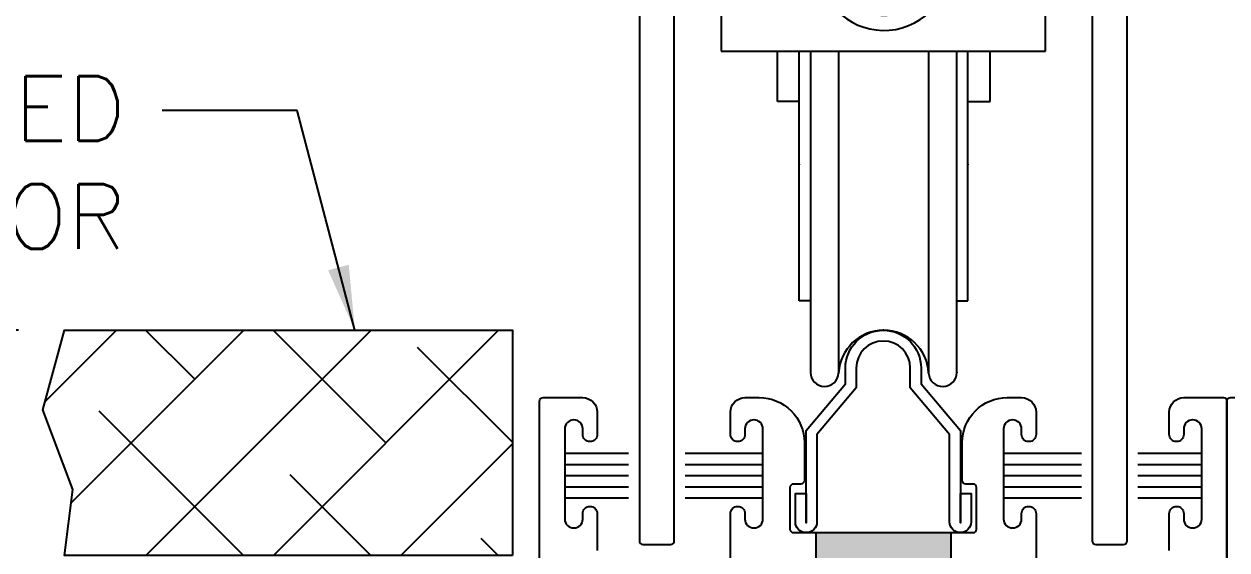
# Model space of a CAD drawing. Extents: x 0 to 79.8, y 0 to 38.2.
# Drawn here: x 19.699 to 23.038, y 29.932 to 31.392 of the extents above; entities that cross this region are included whole.
import ezdxf
from ezdxf.enums import TextEntityAlignment as Align

# ---------------------------------------------------------------- set-up
doc = ezdxf.new("R2010")
doc.units = 0
doc.header["$MEASUREMENT"] = 0
doc.layers.get('0').update_dxf_attribs({"linetype": 'CONTINUOUS'})
doc.layers.get('DEFPOINTS').update_dxf_attribs({"color": 1, "linetype": 'CONTINUOUS'})
for name, color, linetype in [('DIM', 4, 'CONTINUOUS'), ('FRAME', 1, 'CONTINUOUS'), ('HARDWARE', 7, 'CONTINUOUS'), ('MISC', 7, 'CONTINUOUS'), ('SEAL', 7, 'CONTINUOUS'), ('TEXT', 7, 'CONTINUOUS'), ('TITLE-BLOCK', 7, 'CONTINUOUS'), ('VENT', 5, 'CONTINUOUS'), ('WALL-CONDITION', 7, 'CONTINUOUS'), ('WEEPING', 7, 'CONTINUOUS')]:
    doc.layers.add(name, color=color, linetype=linetype)
doc.styles.add('ROMANS', font='romans')
doc.styles.get("Standard").update_dxf_attribs({"font": 'simplex.shx'})
doc.dimstyles.new('QUARTER HORIZONTAL', dxfattribs={"dimscale": 4, "dimtxt": 0.06, "dimasz": 0.05, "dimexe": 0.06, "dimexo": 0.032, "dimgap": 0.021, "dimtad": 0, "dimtih": 1, "dimtoh": 1, "dimdec": 4, "dimzin": 4, "dimdsep": 46, "dimlunit": 5, "dimtxsty": 'Standard', "dimcen": 0.09, "dimadec": 0, "dimazin": 1, "dimtfac": 1, "dimtdec": 4, "dimtofl": 0, "dimtmove": 0, "dimatfit": 3, "dimfxl": 0, "dimtolj": 1, "dimtzin": 0, "dimarcsym": 0})
doc.dimstyles.get("Standard").update_dxf_attribs({"dimtxt": 0.18, "dimasz": 0.18, "dimexe": 0.18, "dimexo": 0.0625, "dimgap": 0.09, "dimtad": 0, "dimtih": 1, "dimtoh": 1, "dimdec": 4, "dimzin": 0, "dimdsep": 46, "dimtxsty": 'Standard', "dimcen": 0.09, "dimadec": 0, "dimazin": 0, "dimtfac": 1, "dimtdec": 4, "dimtofl": 0, "dimtmove": 0, "dimatfit": 3, "dimfxl": 0, "dimtolj": 1, "dimtzin": 0, "dimarcsym": 0})

# ---------------------------------------------------------------- blocks, each defined once
blk = doc.blocks.new('FW1020 STD SILL')
blk.add_lwpolyline([(0.075, 0.457, 1), (-0.075, 0.457), (-0.075, 0.4023), (-0.184, 0.2724), (-0.184, 0.03, -1), (-0.244, 0.03), (-0.244, 0.109), (-0.2141, 0.109), (-0.214, 0.027), (-0.214, 0.2833), (-0.105, 0.4132), (-0.105, 0.457, -1), (0.105, 0.457), (0.105, 0.4132), (0.214, 0.2833), (0.214, 0.027), (0.2141, 0.109), (0.244, 0.109), (0.244, 0.03, -1), (0.184, 0.03), (0.184, 0.2724), (0.075, 0.4023)], format="xyb", close=True)
blk = doc.blocks.new('3027 MAMMOTH B-RAIL')
at = {"color": 0}
for points in [[(0.58, -2.649), (0.58, -4.116, 0.414214), (0.59, -4.126), (0.667, -4.126, 0.414214), (0.677, -4.116), (0.677, 0.993, 0.414214)], [(-0.677, 0.993), (-0.677, -4.116, 0.414214), (-0.667, -4.126), (-0.59, -4.126, 0.414214), (-0.58, -4.116), (-0.58, -2.649, -0.414214)]]:
    blk.add_lwpolyline(points, format="xyb", dxfattribs=at)
blk = doc.blocks.new('Roller Assy 3p0 Dia - Side(EX)')
at = {"color": 7}
for p, q in [((-0.45, 0), (-0.45, -2.6)), ((0.45, 0), (-0.45, 0)), ((0.45, -2.6), (0.45, 0)), ((-0.03, -1.263), (-0.03, -1.34)), ((0.03, -1.34), (0.03, -1.263)), ((-0.06, -1.37), (-0.137, -1.37)), ((0.137, -1.37), (0.06, -1.37)), ((-0.137, -1.43), (-0.06, -1.43)), ((0.06, -1.43), (0.137, -1.43)), ((-0.03, -1.46), (-0.03, -1.537)), ((0.03, -1.537), (0.03, -1.46)), ((-0.45, -2.6), (0.45, -2.6)), ((-0.2932, -2.7403), (-0.2932, -2.6)), ((0.297, -2.7403), (0.297, -2.6)), ((-0.2312, -2.7403), (-0.2932, -2.7403)), ((0.235, -2.7403), (0.297, -2.7403))]:
    blk.add_line(p, q, dxfattribs=at)
at = {"linetype": 'Continuous'}
for p, q in [((0.001, -0.54), (0.001, -0.46)), ((-0.039, -0.5), (0.041, -0.5)), ((0.0019, -2.4), (0.0019, -2.32)), ((-0.0381, -2.36), (0.0419, -2.36))]:
    blk.add_line(p, q, dxfattribs=at)
for p, q in [((-0.233, -3.2938), (-0.233, -2.6)), ((-0.202, -2.6), (-0.202, -3.4919)), ((-0.1239, -2.6), (-0.1239, -3.4938)), ((0.1258, -2.6), (0.1258, -3.4938)), ((0.204, -3.4919), (0.204, -2.6)), ((0.235, -3.2938), (0.235, -2.6)), ((-0.202, -3.2938), (-0.233, -3.2938)), ((0.204, -3.2938), (0.235, -3.2938))]:
    blk.add_line(p, q)
at = {"color": 7}
for centre, radius, start, end in [((0.001, -0.5), 0.1825, 106.169, 106.1378), ((0.001, -0.5), 0.105, 131.0231, 130.9828), ((0, -1.4), 0.235, 117.4668, 117.4309), ((0, -1.4), 0.1403, 77.6505, 102.3495), ((-0.06, -1.34), 0.03, 270, 0), ((0.06, -1.34), 0.03, 180, 270), ((0, -1.4), 0.1403, 167.6505, 192.3495), ((0, -1.4), 0.1403, 347.6505, 12.3495), ((-0.06, -1.46), 0.03, 0, 90), ((0.06, -1.46), 0.03, 90, 180), ((0, -1.4), 0.1403, 257.6505, 282.3495), ((0.0019, -2.36), 0.1825, 106.169, 106.1378), ((0.0019, -2.36), 0.105, 131.0231, 130.9828)]:
    blk.add_arc(centre, radius, start, end, dxfattribs=at)
at = {"color": 7, "linetype": 'Continuous'}
for centre, start, end in [((0.001, -0.5), 60, 120), ((0.001, -0.5), 150, 210), ((0.001, -0.5), 330, 30), ((0.001, -0.5), 240, 300), ((0.0019, -2.36), 60, 120), ((0.0019, -2.36), 150, 210), ((0.0019, -2.36), 330, 30), ((0.0019, -2.36), 240, 300)]:
    blk.add_arc(centre, 0.1403, start, end, dxfattribs=at)
for centre, radius, start, end in [((0.001, -3.5), 0.125, 2.8293, 177.1707), ((-0.1629, -3.4919), 0.0391, 180, 357.1707), ((0.1649, -3.4919), 0.0391, 182.8293, 0)]:
    blk.add_arc(centre, radius, start, end)
at = {"color": 7, "linetype": 'ByBlock'}
for p in [(-0.45, 0), (0.45, 0), (0.001, -0.38), (0.0019, -2.24)]:
    blk.add_point(p, dxfattribs=at)
at = {"color": 0, "linetype": 'ByBlock'}
for p in [(-0.45, 0), (-0.45, 0), (0.45, 0), (0.45, 0), (-0.233, -2.9152), (0.235, -2.9152), (0.001, -3.375), (-0.1239, -3.4938), (0.204, -3.4919)]:
    blk.add_point(p, dxfattribs=at)
blk.add_text('3.0 DIA', height=0.125).set_placement((0.0172, -1.9487), align=Align.CENTER)
blk = doc.blocks.new('*U110')
at = {"layer": 'WEEPING'}
blk.add_hatch(color=7, dxfattribs=at).paths.add_polyline_path([(0.7665, -0.365), (0.7665, -0.44), (0.7715, -0.44, -0.499657), (0.8013, -0.4796, 0.259642), (0.8359, -0.6304, 1), (0.8916, -0.5802, -2.247229), (1.0164, -0.5802, 1), (1.0721, -0.6304, 0.259642), (1.1067, -0.4796, -0.499657), (1.1365, -0.44), (1.1415, -0.44), (1.1415, -0.365)])
at = {"layer": 'FRAME'}
for points in [[(0.0218, -0.5024, -0.528549), (0, -0.4875), (0, -0.398), (0, 0, -0.414214), (0.01, 0.01), (0.12, 0.01, -0.414214), (0.16, -0.03), (0.16, -0.0925, -0.414214), (0.1405, -0.112), (0.1395, -0.112, -0.414214), (0.12, -0.0925), (0.12, -0.0765, 0.414214), (0.0955, -0.052), (0.0945, -0.052, 0.414214), (0.07, -0.0765), (0.07, -0.3275, 0.414214), (0.0945, -0.352), (0.0955, -0.352, 0.414214), (0.12, -0.3275), (0.12, -0.3115, -0.414214), (0.1395, -0.292), (0.14, -0.292, -0.414214), (0.16, -0.312), (0.16, -0.4148, -0.250492)], [(0.53, -0.55), (0.53, -0.366), (0.53, -0.312, -0.414214), (0.55, -0.292), (0.5505, -0.292, -0.414214), (0.57, -0.3115), (0.57, -0.3275, 0.414214), (0.5945, -0.352), (0.5955, -0.352, 0.414214), (0.62, -0.3275), (0.62, -0.0765, 0.414214), (0.5955, -0.052), (0.5945, -0.052, 0.414214), (0.57, -0.0765), (0.57, -0.0925, -0.414214), (0.5505, -0.112), (0.5495, -0.112, -0.414214), (0.53, -0.0925), (0.53, -0.03, -0.414214), (0.57, 0.01), (0.5928, 0.01), (0.61, 0.01, -0.414214), (0.735, -0.115), (0.735, -0.22, -0.414214), (0.725, -0.23), (0.705, -0.23, 0.414214), (0.695, -0.24), (0.695, -0.355, 0.414214), (0.705, -0.365), (1.203, -0.365, 0.414214), (1.213, -0.355), (1.213, -0.24, 0.414214), (1.203, -0.23), (1.183, -0.23, -0.414214), (1.173, -0.22), (1.173, -0.115, -0.414214), (1.298, 0.01), (1.3052, 0.01), (1.338, 0.01, -0.414214), (1.378, -0.03), (1.378, -0.0925, -0.414214), (1.3585, -0.112), (1.3575, -0.112, -0.414214), (1.338, -0.0925), (1.338, -0.0765, 0.414214), (1.3135, -0.052), (1.3125, -0.052, 0.414214), (1.288, -0.0765), (1.288, -0.3275, 0.414214), (1.3125, -0.352), (1.3135, -0.352, 0.414214), (1.338, -0.3275), (1.338, -0.3115, -0.414214), (1.3575, -0.292), (1.358, -0.292, -0.414214), (1.378, -0.312), (1.378, -0.366), (1.378, -0.553, 0.414214)], [(1.748, -0.4148), (1.748, -0.312, -0.414214), (1.768, -0.292), (1.7685, -0.292, -0.414214), (1.788, -0.3115), (1.788, -0.3275, 0.414214), (1.8125, -0.352), (1.8135, -0.352, 0.414214), (1.838, -0.3275), (1.838, -0.0765, 0.414214), (1.8135, -0.052), (1.8125, -0.052, 0.414214), (1.788, -0.0765), (1.788, -0.0925, -0.414214), (1.7685, -0.112), (1.7675, -0.112, -0.414214), (1.748, -0.0925), (1.748, -0.03, -0.414214), (1.788, 0.01), (1.898, 0.01, -0.414214), (1.908, 0), (1.908, -0.398), (1.908, -0.4875, -0.528549)]]:
    blk.add_lwpolyline(points, format="xyb", dxfattribs=at)
at = {"layer": 'SEAL'}
for p, q in [((0.247, -0.1455), (0.07, -0.1455)), ((0.62, -0.1455), (0.404, -0.1455)), ((1.504, -0.1455), (1.288, -0.1455)), ((1.838, -0.1455), (1.661, -0.1455)), ((0.247, -0.1765), (0.07, -0.1765)), ((0.62, -0.1765), (0.404, -0.1765)), ((1.504, -0.1765), (1.288, -0.1765)), ((1.838, -0.1765), (1.661, -0.1765)), ((0.247, -0.2075), (0.07, -0.2075)), ((0.62, -0.2075), (0.404, -0.2075)), ((1.504, -0.2075), (1.288, -0.2075)), ((1.838, -0.2075), (1.661, -0.2075)), ((0.247, -0.2385), (0.07, -0.2385)), ((0.62, -0.2385), (0.404, -0.2385)), ((1.504, -0.2385), (1.288, -0.2385)), ((1.838, -0.2385), (1.661, -0.2385)), ((0.247, -0.2695), (0.07, -0.2695)), ((0.62, -0.2695), (0.404, -0.2695)), ((1.504, -0.2695), (1.288, -0.2695)), ((1.838, -0.2695), (1.661, -0.2695))]:
    blk.add_line(p, q, dxfattribs=at)
at = {"layer": 'WEEPING', "color": 7}
for p, q in [((0.7665, -0.365), (0.7665, -0.44)), ((1.1415, -0.365), (1.1415, -0.44))]:
    blk.add_line(p, q, dxfattribs=at)
at = {"layer": 'HARDWARE'}
blk.add_blockref('Roller Assy 3p0 Dia - Side(EX)', (0.954, 3.572), dxfattribs=at)
at = {"layer": 'MISC', "color": 7}
blk.add_blockref('FW1020 STD SILL', (0.954, -0.365), dxfattribs=at)
at = {"layer": 'VENT'}
blk.add_blockref('3027 MAMMOTH B-RAIL', (0.954, 3.728), dxfattribs=at)
blk = doc.blocks.new('*D263')
at = {"layer": 'DEFPOINTS', "color": 0}
for p in [(19.8121, 30.542), (18.5471, 28.4845), (20.4649, 28.4845)]:
    blk.add_point(p, dxfattribs=at)
at = {"layer": 'TITLE-BLOCK', "color": 0, "lineweight": -2}
for p, q in [((19.6841, 30.542), (18.3071, 30.542)), ((18.5471, 30.342), (18.5471, 30.0373)), ((18.5471, 28.6845), (18.5471, 28.9893)), ((20.3369, 28.4845), (18.3071, 28.4845))]:
    blk.add_line(p, q, dxfattribs=at)
at = {"layer": 'TITLE-BLOCK', "color": 0}
for points in [[(18.5138, 30.342), (18.5805, 30.342), (18.5471, 30.542)], [(18.5138, 28.6845), (18.5805, 28.6845), (18.5471, 28.4845)]]:
    blk.add_solid(points, dxfattribs=at)
at = {"layer": 'TITLE-BLOCK', "color": 0, "insert": (18.5471, 29.5133), "char_height": 0.24, "attachment_point": 5}
blk.add_mtext('\\A1;2{\\H1x;\\S1/16;}"\\PMIN. R.O.', dxfattribs=at)
blk = doc.blocks.new('*D264')
at = {"layer": 'DEFPOINTS', "color": 0}
for p in [(18.5471, 35.097), (21.4384, 35.097), (19.8121, 30.542)]:
    blk.add_point(p, dxfattribs=at)
at = {"layer": 'TITLE-BLOCK', "color": 0, "lineweight": -2}
for p, q in [((21.3104, 35.097), (18.3071, 35.097)), ((18.5471, 34.897), (18.5471, 33.1835)), ((18.5471, 30.742), (18.5471, 32.4555)), ((19.6841, 30.542), (18.3071, 30.542))]:
    blk.add_line(p, q, dxfattribs=at)
at = {"layer": 'TITLE-BLOCK', "color": 0}
for points in [[(18.5138, 34.897), (18.5805, 34.897), (18.5471, 35.097)], [(18.5138, 30.742), (18.5805, 30.742), (18.5471, 30.542)]]:
    blk.add_solid(points, dxfattribs=at)
at = {"layer": 'TITLE-BLOCK', "color": 0, "insert": (18.5471, 32.8195), "char_height": 0.24, "attachment_point": 5}
blk.add_mtext('\\A1;4{\\H1x;\\S9/16;}"', dxfattribs=at)

msp = doc.modelspace()

# ---------------------------------------------------------------- hatches: boundary and pattern name
at = {"layer": 'WALL-CONDITION'}
h = msp.add_hatch(dxfattribs=at)
h.set_pattern_fill('ANSI38', color=256, scale=2)
h.set_pattern_definition([(45, (-134.68352, 1e-14), (-0.1767767, 0.1767767), []), (135, (-134.68352, 1e-14), (-0.5303301, 0.1767767), [0.625, -0.375])])
h.paths.add_polyline_path([(21.0548821, 30.5420213), (19.8121385, 30.5420213), (19.7513151, 30.3208013), (19.8351136, 30.0995813), (19.8121385, 29.9170213), (21.0548821, 29.9170213)])

# ---------------------------------------------------------------- linework, layer by layer
msp.add_lwpolyline([(21.0548821, 29.9170213), (19.8121385, 29.9170213), (19.8351136, 30.0995813), (19.7513151, 30.3208013), (19.8121385, 30.5420213), (21.0548821, 30.5420213)], close=True, dxfattribs=at)

# ---------------------------------------------------------------- block references
at = {"layer": 'DIM'}
for p in [(21.1303823, 30.3450213), (23.0383823, 30.3450213)]:
    msp.add_blockref('*U110', p, dxfattribs=at)

# ---------------------------------------------------------------- texts
at = {"layer": 'TEXT', "insert": (19.981584, 30.7678347), "char_height": 0.18, "width": 1.911616105, "attachment_point": 9, "style": 'ROMANS'}
msp.add_mtext('*FINISHED\\PFLOOR', dxfattribs=at)

# ---------------------------------------------------------------- dimensions: what is measured, and where the dimension line sits
at = {"layer": 'TITLE-BLOCK'}
dim = msp.add_linear_dim(base=(18.5471355, 35.0970213), p1=(19.8121385, 30.5420213), p2=(21.4383821, 35.0970213), angle=90, dimstyle='QUARTER HORIZONTAL', override={"dimpost": '"'}, dxfattribs=at)
dim.commit()
dim.dimension.update_dxf_attribs({"geometry": '*D264', "text_midpoint": (18.5471355, 32.8195213)})
dim = msp.add_linear_dim(base=(18.5471355, 28.4845213), p1=(19.8121385, 30.5420213), p2=(20.4648821, 28.4845213), angle=90, text='<>\\PMIN. R.O.', dimstyle='QUARTER HORIZONTAL', override={"dimpost": '"'}, dxfattribs=at)
dim.commit()
dim.dimension.update_dxf_attribs({"geometry": '*D263', "text_midpoint": (18.5471355, 29.5132713)})

# ---------------------------------------------------------------- leaders
at = {"layer": 'TEXT'}
msp.add_leader([(20.6177951, 30.5420213), (20.4577609, 31.1520105), (20.0827609, 31.1520105)], dimstyle='Standard', dxfattribs=at)

doc.saveas('drawing.dxf')
